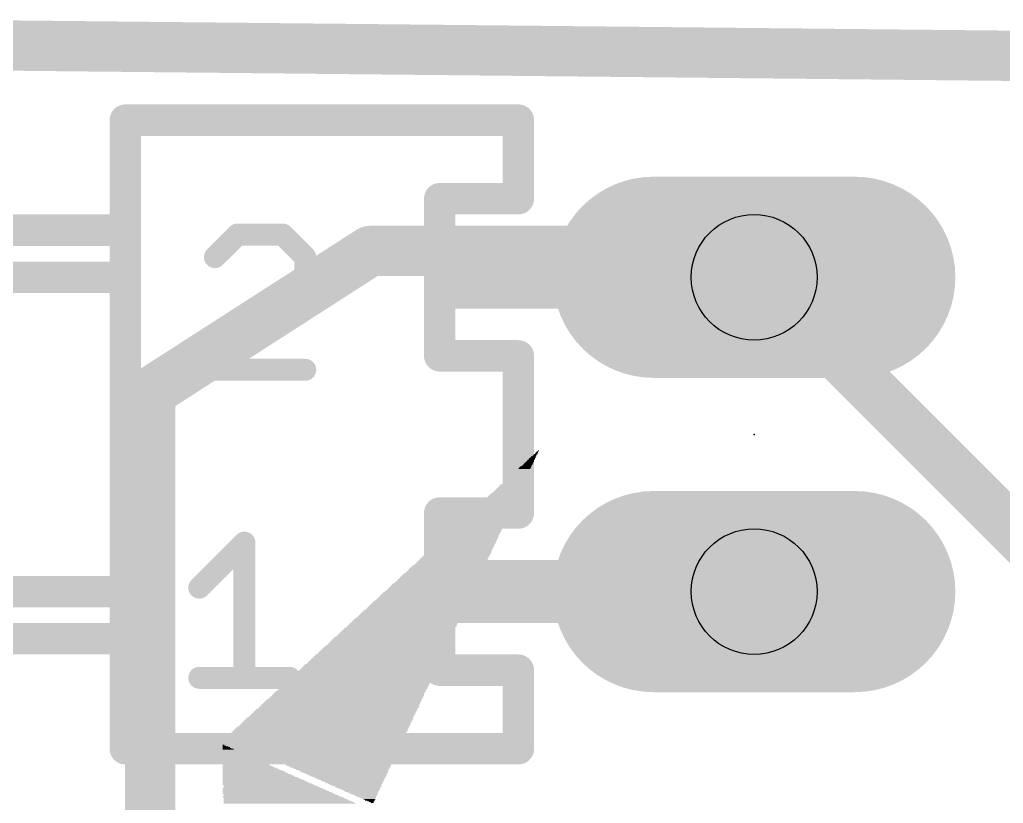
# Model space of a CAD drawing. Extents: x -7.5 to 53.1, y 33.1 to 75.6.
# Drawn here: x 5.17 to 13.12, y 54.97 to 61.3 of the extents above; entities that cross this region are included whole.
import ezdxf

# ---------------------------------------------------------------- set-up
doc = ezdxf.new("R2010")
doc.units = 0
for name, color, linetype in [('1', 22, 'CONTINUOUS'), ('16', 175, 'CONTINUOUS'), ('17', 82, 'CONTINUOUS'), ('21', 251, 'CONTINUOUS'), ('22', 2, 'CONTINUOUS'), ('23', 7, 'CONTINUOUS'), ('29', 253, 'CONTINUOUS'), ('30', 253, 'CONTINUOUS'), ('44', 253, 'CONTINUOUS'), ('51', 53, 'CONTINUOUS')]:
    doc.layers.add(name, color=color, linetype=linetype)

# ---------------------------------------------------------------- blocks, each defined once
blk = doc.blocks.new('RECT')
blk.add_solid([(-0.5, -0.5), (0.5, -0.5), (-0.5, 0.5), (0.5, 0.5)])
blk = doc.blocks.new('LONGP100')
at = {"const_width": 1}
blk.add_lwpolyline([(-0.5, 0), (0.5, 0)], dxfattribs=at)
at = {"const_width": 0.5}
for points in [[(-0.5, 0.25, 1), (-0.5, -0.25)], [(0.5, -0.25, 1), (0.5, 0.25)]]:
    blk.add_lwpolyline(points, format="xyb", dxfattribs=at)

msp = doc.modelspace()

# ---------------------------------------------------------------- linework, layer by layer
at = {"layer": '1'}
for points, const_width in [([(4.2612, 61.087), (36.297, 60.96)], 0.254), ([(8.001, 59.436), (6.223, 58.293)], 0.4064), ([(10.935, 59.436), (8.001, 59.436)], 0.4064), ([(10.935, 59.436), (11.0555, 59.3155)], 0.4064), ([(11.103, 59.223), (11.0105, 59.3155)], 0.4064), ([(11.0105, 59.3155), (11.0555, 59.3155)], 0.4064), ([(11.0555, 59.3155), (13.767, 56.604)], 0.4064), ([(6.223, 58.293), (6.223, 51.435)], 0.4064)]:
    msp.add_lwpolyline(points, dxfattribs=dict(at, const_width=const_width))
at = {"layer": '1', "const_width": 0.2032}
for points in [[(8.001, 59.5376, 1), (8.001, 59.3344)], [(8.0559, 59.3505, 1), (7.9461, 59.5215)], [(11.0068, 59.5078, 1), (10.8632, 59.3642)], [(10.935, 59.3344, 1), (10.935, 59.5376)], [(11.0105, 59.4171, 1), (11.0105, 59.2139)], [(11.0823, 59.3873, 1), (10.9387, 59.2437)], [(11.1273, 59.3873, 1), (10.9837, 59.2437)], [(10.9837, 59.2437, 1), (11.1273, 59.3873)], [(11.0555, 59.2139, 1), (11.0555, 59.4171)], [(11.0312, 59.1512, 1), (11.1748, 59.2948)], [(6.3246, 58.293, 1), (6.1214, 58.293)], [(6.1681, 58.3785, 1), (6.2779, 58.2075)]]:
    msp.add_lwpolyline(points, format="xyb", dxfattribs=at)
at = {"layer": '16', "const_width": 0.4064}
msp.add_lwpolyline([(4.5108, 61.1016), (36.043, 60.779)], dxfattribs=at)
at = {"layer": '21'}
for points, const_width in [([(9.198, 60.493), (6.023, 60.493)], 0.254), ([(6.023, 60.493), (6.023, 59.604)], 0.254), ([(9.198, 59.858), (9.198, 60.493)], 0.254), ([(8.563, 58.588), (8.563, 59.858)], 0.254), ([(8.563, 59.858), (9.198, 59.858)], 0.254), ([(6.023, 59.604), (-0.2, 59.604)], 0.254), ([(6.023, 59.604), (6.023, 56.683)], 0.254), ([(6.9296, 59.5683), (6.7474, 59.3861)], 0.1778), ([(7.294, 59.5683), (6.9296, 59.5683)], 0.1778), ([(7.4762, 59.3861), (7.294, 59.5683)], 0.1778), ([(7.4762, 59.204), (7.4762, 59.3861)], 0.1778), ([(6.023, 59.223), (-1.978, 59.223)], 0.254), ([(6.7474, 58.4752), (7.4762, 59.204)], 0.1778), ([(9.198, 58.588), (8.563, 58.588)], 0.254), ([(9.198, 57.318), (9.198, 58.588)], 0.254), ([(7.4762, 58.4752), (6.7474, 58.4752)], 0.1778), ([(8.563, 56.048), (8.563, 57.318)], 0.254), ([(8.563, 57.318), (9.198, 57.318)], 0.254), ([(6.6204, 56.7148), (6.9848, 57.0791)], 0.1778), ([(6.9848, 57.0791), (6.9848, 55.986)], 0.1778), ([(6.023, 56.683), (-1.978, 56.683)], 0.254), ([(6.023, 56.683), (6.023, 55.413)], 0.254), ([(6.023, 56.302), (-0.2, 56.302)], 0.254), ([(9.198, 56.048), (8.563, 56.048)], 0.254), ([(9.198, 55.413), (9.198, 56.048)], 0.254), ([(6.6204, 55.986), (7.3492, 55.986)], 0.1778), ([(6.023, 55.413), (9.198, 55.413)], 0.254)]:
    msp.add_lwpolyline(points, dxfattribs=dict(at, const_width=const_width))
for points, const_width in [([(6.023, 60.5565, 1), (6.023, 60.4295)], 0.127), ([(6.0865, 60.493, 1), (5.9595, 60.493)], 0.127), ([(9.2615, 60.493, 1), (9.1345, 60.493)], 0.127), ([(9.198, 60.4295, 1), (9.198, 60.5565)], 0.127), ([(8.6265, 59.858, 1), (8.4995, 59.858)], 0.127), ([(8.563, 59.9215, 1), (8.563, 59.7945)], 0.127), ([(9.1345, 59.858, 1), (9.2615, 59.858)], 0.127), ([(9.198, 59.7945, 1), (9.198, 59.9215)], 0.127), ([(6.0865, 59.604, 1), (5.9595, 59.604)], 0.127), ([(6.023, 59.5405, 1), (6.023, 59.6675)], 0.127), ([(5.9595, 59.604, 1), (6.0865, 59.604)], 0.127), ([(6.9296, 59.6128, 1), (6.9296, 59.5239)], 0.0889), ([(6.961, 59.5369, 1), (6.8982, 59.5998)], 0.0889), ([(7.3254, 59.5998, 1), (7.2625, 59.5369)], 0.0889), ([(7.294, 59.5239, 1), (7.294, 59.6128)], 0.0889), ([(6.716, 59.4176, 1), (6.7788, 59.3547)], 0.0889), ([(7.5206, 59.3861, 1), (7.4317, 59.3861)], 0.0889), ([(7.4447, 59.3547, 1), (7.5076, 59.4176)], 0.0889), ([(6.023, 59.1595, 1), (6.023, 59.2865)], 0.127), ([(7.5076, 59.1725, 1), (7.4447, 59.2354)], 0.0889), ([(7.4317, 59.204, 1), (7.5206, 59.204)], 0.0889), ([(8.563, 58.6515, 1), (8.563, 58.5245)], 0.127), ([(8.4995, 58.588, 1), (8.6265, 58.588)], 0.127), ([(9.2615, 58.588, 1), (9.1345, 58.588)], 0.127), ([(9.198, 58.5245, 1), (9.198, 58.6515)], 0.127), ([(6.7474, 58.5196, 1), (6.7474, 58.4308)], 0.0889), ([(6.716, 58.5066, 1), (6.7788, 58.4438)], 0.0889), ([(7.4762, 58.4308, 1), (7.4762, 58.5196)], 0.0889), ([(8.6265, 57.318, 1), (8.4995, 57.318)], 0.127), ([(8.563, 57.3815, 1), (8.563, 57.2545)], 0.127), ([(9.1345, 57.318, 1), (9.2615, 57.318)], 0.127), ([(9.198, 57.2545, 1), (9.198, 57.3815)], 0.127), ([(7.0292, 57.0791, 1), (6.9403, 57.0791)], 0.0889), ([(7.0162, 57.0477, 1), (6.9533, 57.1106)], 0.0889), ([(6.0865, 56.683, 1), (5.9595, 56.683)], 0.127), ([(5.9595, 56.683, 1), (6.0865, 56.683)], 0.127), ([(6.023, 56.6195, 1), (6.023, 56.7465)], 0.127), ([(6.589, 56.7462, 1), (6.6518, 56.6833)], 0.0889), ([(6.023, 56.2385, 1), (6.023, 56.3655)], 0.127), ([(8.563, 56.1115, 1), (8.563, 55.9845)], 0.127), ([(8.4995, 56.048, 1), (8.6265, 56.048)], 0.127), ([(9.2615, 56.048, 1), (9.1345, 56.048)], 0.127), ([(9.198, 55.9845, 1), (9.198, 56.1115)], 0.127), ([(6.6204, 56.0305, 1), (6.6204, 55.9416)], 0.0889), ([(6.9403, 55.986, 1), (7.0292, 55.986)], 0.0889), ([(7.3492, 55.9416, 1), (7.3492, 56.0305)], 0.0889), ([(6.023, 55.4765, 1), (6.023, 55.3495)], 0.127), ([(5.9595, 55.413, 1), (6.0865, 55.413)], 0.127), ([(9.1345, 55.413, 1), (9.2615, 55.413)], 0.127), ([(9.198, 55.3495, 1), (9.198, 55.4765)], 0.127)]:
    msp.add_lwpolyline(points, format="xyb", dxfattribs=dict(at, const_width=const_width))
at = {"layer": '23'}
msp.add_point((11.103, 57.953), dxfattribs=at)
at = {"layer": '44'}
for centre in [(11.103, 59.223), (11.103, 56.683)]:
    msp.add_circle(centre, 0.508, dxfattribs=at)
at = {"layer": '51', "const_width": 0.254}
msp.add_lwpolyline([(6.023, 56.683), (6.023, 57.064)], dxfattribs=at)
at = {"layer": '51', "const_width": 0.127}
for points in [[(6.0865, 57.064, 1), (5.9595, 57.064)], [(5.9595, 56.683, 1), (6.0865, 56.683)]]:
    msp.add_lwpolyline(points, format="xyb", dxfattribs=at)

# ---------------------------------------------------------------- block references
at = {"layer": '17', "xscale": 1.524, "yscale": 1.524}
for p in [(11.103, 59.223), (11.103, 59.223), (11.103, 56.683), (11.103, 56.683)]:
    msp.add_blockref('LONGP100', p, dxfattribs=at)
at = {"layer": '22', "yscale": 0.0064}
for p, xscale in [((9.3186, 57.7723), 0.0381), ((9.3282, 57.7787), 0.0318), ((9.3313, 57.785), 0.0254), ((9.3377, 57.7914), 0.0254), ((9.3408, 57.7977), 0.0191), ((9.3472, 57.8041), 0.0191), ((9.3504, 57.8104), 0.0127), ((9.3567, 57.8168), 0.0127), ((9.3599, 57.8231), 0.0064), ((9.2551, 57.6898), 0.0889), ((9.2615, 57.6961), 0.0889), ((9.2678, 57.7025), 0.0762), ((9.2742, 57.7088), 0.0762), ((9.2774, 57.7152), 0.0699), ((9.2837, 57.7215), 0.0699), ((9.2869, 57.7279), 0.0635), ((9.2932, 57.7342), 0.0635), ((9.2964, 57.7406), 0.0571), ((9.2996, 57.7469), 0.0508), ((9.3059, 57.7533), 0.0508), ((9.3091, 57.7596), 0.0445), ((9.3155, 57.766), 0.0445), ((9.198, 57.6136), 0.1397), ((9.2012, 57.6199), 0.1333), ((9.2075, 57.6263), 0.1333), ((9.2139, 57.6326), 0.1207), ((9.2202, 57.639), 0.1207), ((9.2234, 57.6453), 0.1143), ((9.2265, 57.6517), 0.108), ((9.2329, 57.658), 0.108), ((9.2361, 57.6644), 0.1016), ((9.2424, 57.6707), 0.1016), ((9.2456, 57.6771), 0.0953), ((9.252, 57.6834), 0.0953), ((9.1313, 57.531), 0.1842), ((9.1377, 57.5374), 0.1842), ((9.1408, 57.5437), 0.1778), ((9.1472, 57.5501), 0.1778), ((9.1535, 57.5564), 0.1651), ((9.1599, 57.5628), 0.1651), ((9.1631, 57.5691), 0.1588), ((9.1694, 57.5755), 0.1588), ((9.1726, 57.5818), 0.1524), ((9.1789, 57.5882), 0.1524), ((9.1821, 57.5945), 0.1461), ((9.1884, 57.6009), 0.1461), ((9.1916, 57.6072), 0.1397), ((9.0742, 57.4548), 0.235), ((9.0773, 57.4612), 0.2286), ((9.0837, 57.4675), 0.2286), ((9.0869, 57.4739), 0.2223), ((9.0932, 57.4802), 0.2223), ((9.0996, 57.4866), 0.2096), ((9.1059, 57.4929), 0.2096), ((9.1091, 57.4993), 0.2032), ((9.1154, 57.5056), 0.2032), ((9.1186, 57.512), 0.1968), ((9.125, 57.5183), 0.1968), ((9.1281, 57.5247), 0.1905), ((9.0107, 57.3723), 0.2858), ((9.0138, 57.3786), 0.2794), ((9.0202, 57.385), 0.2794), ((9.0234, 57.3913), 0.2731), ((9.0297, 57.3977), 0.2731), ((9.0329, 57.404), 0.2667), ((9.0424, 57.4104), 0.2604), ((9.0456, 57.4167), 0.254), ((9.0519, 57.4231), 0.254), ((9.0551, 57.4294), 0.2477), ((9.0615, 57.4358), 0.2477), ((9.0646, 57.4421), 0.2413), ((9.0678, 57.4485), 0.235), ((8.9503, 57.2961), 0.3302), ((8.9567, 57.3024), 0.3302), ((8.9599, 57.3088), 0.3239), ((8.9662, 57.3151), 0.3239), ((8.9694, 57.3215), 0.3175), ((8.9726, 57.3278), 0.3112), ((8.9789, 57.3342), 0.3112), ((8.9884, 57.3405), 0.3048), ((8.9916, 57.3469), 0.2984), ((8.9948, 57.3532), 0.2921), ((9.0011, 57.3596), 0.2921), ((9.0043, 57.3659), 0.2858), ((8.8868, 57.2135), 0.381), ((8.8932, 57.2199), 0.381), ((8.8963, 57.2262), 0.3747), ((8.9027, 57.2326), 0.3747), ((8.9059, 57.2389), 0.3683), ((8.9091, 57.2453), 0.3619), ((8.9154, 57.2516), 0.3619), ((8.9186, 57.258), 0.3556), ((8.9249, 57.2643), 0.3556), ((8.9313, 57.2707), 0.3429), ((8.9376, 57.277), 0.3429), ((8.9408, 57.2834), 0.3366), ((8.9472, 57.2897), 0.3366), ((8.8265, 57.1373), 0.4254), ((8.8329, 57.1437), 0.4254), ((8.836, 57.15), 0.4191), ((8.8424, 57.1564), 0.4191), ((8.8456, 57.1627), 0.4128), ((8.8519, 57.1691), 0.4128), ((8.8551, 57.1754), 0.4064), ((8.8614, 57.1818), 0.4064), ((8.8646, 57.1881), 0.4001), ((8.8741, 57.1945), 0.3937), ((8.8773, 57.2008), 0.3874), ((8.8837, 57.2072), 0.3874), ((8.763, 57.0548), 0.4763), ((8.7694, 57.0611), 0.4763), ((8.7725, 57.0675), 0.4699), ((8.7789, 57.0738), 0.4699), ((8.782, 57.0802), 0.4636), ((8.7884, 57.0865), 0.4636), ((8.7916, 57.0929), 0.4572), ((8.7979, 57.0992), 0.4572), ((8.8011, 57.1056), 0.4509), ((8.8075, 57.1119), 0.4509), ((8.8106, 57.1183), 0.4445), ((8.817, 57.1246), 0.4318), ((8.8233, 57.131), 0.4318), ((8.7058, 56.9786), 0.5271), ((8.709, 56.9849), 0.5207), ((8.7154, 56.9913), 0.5207), ((8.7186, 56.9976), 0.5143), ((8.7249, 57.004), 0.5143), ((8.7281, 57.0103), 0.508), ((8.7313, 57.0167), 0.5017), ((8.7376, 57.023), 0.5017), ((8.7408, 57.0294), 0.4953), ((8.7471, 57.0357), 0.4953), ((8.7503, 57.0421), 0.4889), ((8.7598, 57.0484), 0.4826), ((8.6392, 56.896), 0.5842), ((8.6455, 56.9024), 0.5715), ((8.6487, 56.9087), 0.5652), ((8.6551, 56.9151), 0.5652), ((8.6582, 56.9214), 0.5588), ((8.6646, 56.9278), 0.5588), ((8.6677, 56.9341), 0.5524), ((8.6741, 56.9405), 0.5524), ((8.6773, 56.9468), 0.5461), ((8.6836, 56.9532), 0.5461), ((8.6868, 56.9595), 0.5398), ((8.6932, 56.9659), 0.5398), ((8.6963, 56.9722), 0.5334), ((8.5789, 56.8198), 0.6287), ((8.582, 56.8262), 0.6223), ((8.5915, 56.8325), 0.6159), ((8.5947, 56.8389), 0.6096), ((8.6011, 56.8452), 0.6096), ((8.6043, 56.8516), 0.6033), ((8.6106, 56.8579), 0.6033), ((8.6138, 56.8643), 0.5969), ((8.6201, 56.8706), 0.5969), ((8.6233, 56.877), 0.5906), ((8.6296, 56.8833), 0.5906), ((8.6328, 56.8897), 0.5842), ((8.5153, 56.7373), 0.6794), ((8.5185, 56.7436), 0.6731), ((8.5249, 56.75), 0.6731), ((8.5312, 56.7563), 0.6604), ((8.5376, 56.7627), 0.6604), ((8.5408, 56.769), 0.6541), ((8.5471, 56.7754), 0.6541), ((8.5503, 56.7817), 0.6477), ((8.5566, 56.7881), 0.6477), ((8.5598, 56.7944), 0.6413), ((8.563, 56.8008), 0.635), ((8.5693, 56.8071), 0.635), ((8.5725, 56.8135), 0.6287), ((8.455, 56.6611), 0.7239), ((8.4614, 56.6674), 0.7239), ((8.4646, 56.6738), 0.7176), ((8.4709, 56.6801), 0.7176), ((8.4772, 56.6865), 0.7049), ((8.4836, 56.6928), 0.7049), ((8.4868, 56.6992), 0.6985), ((8.49, 56.7055), 0.6922), ((8.4963, 56.7119), 0.6922), ((8.4995, 56.7182), 0.6858), ((8.5058, 56.7246), 0.6858), ((8.509, 56.7309), 0.6794), ((8.3915, 56.5785), 0.7747), ((8.3979, 56.5849), 0.7747), ((8.401, 56.5912), 0.7684), ((8.4074, 56.5976), 0.7684), ((8.4106, 56.6039), 0.762), ((8.4138, 56.6103), 0.7557), ((8.4233, 56.6166), 0.7493), ((8.4265, 56.623), 0.7429), ((8.4328, 56.6293), 0.7429), ((8.436, 56.6357), 0.7366), ((8.4423, 56.642), 0.7366), ((8.4455, 56.6484), 0.7303), ((8.4519, 56.6547), 0.7303), ((8.3312, 56.5023), 0.8192), ((8.3376, 56.5087), 0.8192), ((8.3407, 56.515), 0.8128), ((8.3471, 56.5214), 0.8128), ((8.3503, 56.5277), 0.8065), ((8.3566, 56.5341), 0.8065), ((8.3629, 56.5404), 0.7938), ((8.3693, 56.5468), 0.7938), ((8.3725, 56.5531), 0.7874), ((8.3788, 56.5595), 0.7874), ((8.382, 56.5658), 0.7811), ((8.3884, 56.5722), 0.7811), ((8.2677, 56.4198), 0.87), ((8.2741, 56.4261), 0.87), ((8.2772, 56.4325), 0.8636), ((8.2836, 56.4388), 0.8636), ((8.2867, 56.4452), 0.8573), ((8.2931, 56.4515), 0.8573), ((8.2963, 56.4579), 0.8509), ((8.3026, 56.4642), 0.8509), ((8.309, 56.4706), 0.8382), ((8.3153, 56.4769), 0.8382), ((8.3185, 56.4833), 0.8319), ((8.3217, 56.4896), 0.8255), ((8.328, 56.496), 0.8255), ((8.2105, 56.3436), 0.9208), ((8.2137, 56.3499), 0.9144), ((8.2201, 56.3563), 0.9144), ((8.2233, 56.3626), 0.9081), ((8.2296, 56.369), 0.9081), ((8.2328, 56.3753), 0.9017), ((8.2391, 56.3817), 0.9017), ((8.2423, 56.388), 0.8954), ((8.2486, 56.3944), 0.8827), ((8.255, 56.4007), 0.8827), ((8.2582, 56.4071), 0.8763), ((8.2645, 56.4134), 0.8763), ((8.1471, 56.261), 0.9716), ((8.1502, 56.2674), 0.9652), ((8.1566, 56.2737), 0.9652), ((8.1598, 56.2801), 0.9589), ((8.1661, 56.2864), 0.9589), ((8.1693, 56.2928), 0.9525), ((8.1724, 56.2991), 0.9462), ((8.1788, 56.3055), 0.9462), ((8.182, 56.3118), 0.9398), ((8.1883, 56.3182), 0.9398), ((8.1947, 56.3245), 0.9271), ((8.201, 56.3309), 0.9271), ((8.2042, 56.3372), 0.9208), ((8.0867, 56.1848), 1.016), ((8.0899, 56.1912), 1.0097), ((8.0962, 56.1975), 1.0097), ((8.0994, 56.2039), 1.0033), ((8.1058, 56.2102), 1.0033), ((8.109, 56.2166), 0.997), ((8.1153, 56.2229), 0.997), ((8.1185, 56.2293), 0.9906), ((8.1248, 56.2356), 0.9906), ((8.128, 56.242), 0.9843), ((8.1375, 56.2483), 0.9779), ((8.1407, 56.2547), 0.9716), ((8.0232, 56.1023), 1.0668), ((8.0264, 56.1086), 1.0605), ((8.0328, 56.115), 1.0605), ((8.0359, 56.1213), 1.0541), ((8.0423, 56.1277), 1.0541), ((8.0455, 56.134), 1.0477), ((8.0518, 56.1404), 1.0477), ((8.055, 56.1467), 1.0414), ((8.0613, 56.1531), 1.0414), ((8.0645, 56.1594), 1.0351), ((8.0709, 56.1658), 1.0351), ((8.074, 56.1721), 1.0287), ((8.0804, 56.1785), 1.016), ((7.9597, 56.0261), 1.1176), ((7.9693, 56.0324), 1.1113), ((7.9724, 56.0388), 1.1049), ((7.9788, 56.0451), 1.1049), ((7.982, 56.0515), 1.0986), ((7.9883, 56.0578), 1.0986), ((7.9915, 56.0642), 1.0922), ((7.9947, 56.0705), 1.0858), ((8.001, 56.0769), 1.0858), ((8.0074, 56.0832), 1.0858), ((8.0105, 56.0896), 1.0795), ((8.0137, 56.0959), 1.0732), ((7.8962, 55.9435), 1.1684), ((7.9026, 55.9499), 1.1684), ((7.9058, 55.9562), 1.1621), ((7.9153, 55.9626), 1.1557), ((7.9184, 55.9689), 1.1494), ((7.9216, 55.9753), 1.143), ((7.928, 55.9816), 1.143), ((7.9312, 55.988), 1.1367), ((7.9375, 55.9943), 1.1367), ((7.9407, 56.0007), 1.1303), ((7.947, 56.007), 1.1303), ((7.9502, 56.0134), 1.124), ((7.9566, 56.0197), 1.124), ((7.8359, 55.8673), 1.2128), ((7.8422, 55.8737), 1.2128), ((7.8454, 55.88), 1.2065), ((7.855, 55.8864), 1.2002), ((7.8581, 55.8927), 1.1938), ((7.8645, 55.8991), 1.1938), ((7.8677, 55.9054), 1.1875), ((7.874, 55.9118), 1.1875), ((7.8772, 55.9181), 1.1811), ((7.8835, 55.9245), 1.1811), ((7.8867, 55.9308), 1.1747), ((7.8931, 55.9372), 1.1747), ((7.7724, 55.7848), 1.2637), ((7.7788, 55.7911), 1.2637), ((7.7819, 55.7975), 1.2573), ((7.7883, 55.8038), 1.2573), ((7.7915, 55.8102), 1.251), ((7.801, 55.8165), 1.2446), ((7.8042, 55.8229), 1.2383), ((7.8105, 55.8292), 1.2383), ((7.8137, 55.8356), 1.2319), ((7.82, 55.8419), 1.2319), ((7.8232, 55.8483), 1.2256), ((7.8264, 55.8546), 1.2192), ((7.8327, 55.861), 1.2192), ((7.7153, 55.7086), 1.3145), ((7.7184, 55.7149), 1.3081), ((7.7248, 55.7213), 1.3081), ((7.728, 55.7276), 1.3017), ((7.7343, 55.734), 1.3017), ((7.7407, 55.7403), 1.2891), ((7.747, 55.7467), 1.2891), ((7.7502, 55.753), 1.2827), ((7.7565, 55.7594), 1.2827), ((7.7597, 55.7657), 1.2764), ((7.7629, 55.7721), 1.27), ((7.7692, 55.7784), 1.27), ((7.6518, 55.626), 1.3653), ((7.6549, 55.6324), 1.3589), ((7.6613, 55.6387), 1.3589), ((7.6645, 55.6451), 1.3526), ((7.6708, 55.6514), 1.3526), ((7.674, 55.6578), 1.3462), ((7.6772, 55.6641), 1.3398), ((7.6867, 55.6705), 1.3335), ((7.6899, 55.6768), 1.3272), ((7.6962, 55.6832), 1.3272), ((7.6994, 55.6895), 1.3208), ((7.7057, 55.6959), 1.3208), ((7.7089, 55.7022), 1.3145), ((7.5851, 55.5434), 1.4097), ((7.5914, 55.5498), 1.4097), ((7.5978, 55.5562), 1.4097), ((7.601, 55.5625), 1.4034), ((7.6041, 55.5689), 1.397), ((7.6105, 55.5752), 1.397), ((7.6137, 55.5816), 1.3907), ((7.62, 55.5879), 1.3907), ((7.6264, 55.5943), 1.378), ((7.6327, 55.6006), 1.378), ((7.6359, 55.607), 1.3716), ((7.6422, 55.6133), 1.3716), ((7.6454, 55.6197), 1.3653), ((7.5502, 55.499), 1.4415), ((7.5565, 55.5053), 1.4415), ((7.5597, 55.5117), 1.4351), ((7.5565, 55.4927), 1.4287), ((7.566, 55.5181), 1.4351), ((7.5724, 55.5244), 1.4224), ((7.5629, 55.4863), 1.4034), ((7.5787, 55.5308), 1.4224), ((7.5819, 55.5371), 1.4161), ((7.5692, 55.48), 1.3907), ((7.5724, 55.4736), 1.3716), ((7.5787, 55.4672), 1.3589), ((6.8167, 55.4419), 0.0127), ((6.8453, 55.4165), 0.0699), ((6.8548, 55.4101), 0.0889), ((6.8675, 55.3974), 0.1143), ((6.8834, 55.3847), 0.1461), ((6.8231, 55.4355), 0.0254), ((6.8326, 55.4291), 0.0445), ((6.8612, 55.4038), 0.1016), ((6.8739, 55.391), 0.127), ((6.839, 55.4228), 0.0571), ((7.5851, 55.4609), 1.3335), ((7.5914, 55.4546), 1.3208), ((7.5946, 55.4482), 1.3017), ((7.601, 55.4419), 1.2891), ((7.6105, 55.4355), 1.27), ((7.6137, 55.4291), 1.251), ((7.62, 55.4228), 1.2383), ((7.6232, 55.4165), 1.2192), ((7.6327, 55.4101), 1.2002), ((7.6359, 55.4038), 1.1811), ((7.6422, 55.3974), 1.1684), ((7.6486, 55.391), 1.143), ((7.6549, 55.3847), 1.1303), ((6.8961, 55.372), 0.1715), ((6.9024, 55.3657), 0.1842), ((6.931, 55.3403), 0.2413), ((6.9405, 55.3339), 0.2604), ((6.9691, 55.3085), 0.3175), ((6.8898, 55.3784), 0.1588), ((6.912, 55.3593), 0.2032), ((6.9183, 55.3529), 0.2159), ((6.9247, 55.3466), 0.2286), ((6.9469, 55.3276), 0.2731), ((6.9533, 55.3212), 0.2858), ((6.9596, 55.3148), 0.2984), ((7.6581, 55.3784), 1.1113), ((7.6645, 55.372), 1.0986), ((7.6708, 55.3657), 1.0732), ((7.6772, 55.3593), 1.0605), ((7.6803, 55.3529), 1.0414), ((7.6867, 55.3466), 1.0287), ((7.6899, 55.3403), 1.0097), ((7.6994, 55.3339), 0.9906), ((7.7057, 55.3276), 0.9779), ((7.7089, 55.3212), 0.9589), ((7.7153, 55.3148), 0.9462), ((7.7216, 55.3085), 0.9208), ((6.9818, 55.2958), 0.3429), ((6.9977, 55.2831), 0.3747), ((7.0104, 55.2704), 0.4001), ((7.0485, 55.2386), 0.4763), ((6.9755, 55.3022), 0.3302), ((6.9882, 55.2895), 0.3556), ((7.0041, 55.2767), 0.3874), ((7.0168, 55.2641), 0.4128), ((7.0263, 55.2577), 0.4318), ((7.0326, 55.2514), 0.4445), ((7.039, 55.245), 0.4572), ((7.0612, 55.226), 0.5017), ((7.0549, 55.2323), 0.4889), ((7.728, 55.3022), 0.9081), ((7.7311, 55.2958), 0.889), ((7.7407, 55.2895), 0.87), ((7.7438, 55.2831), 0.8509), ((7.7502, 55.2767), 0.8382), ((7.7534, 55.2704), 0.8192), ((7.7597, 55.2641), 0.8065), ((7.7661, 55.2577), 0.7811), ((7.7724, 55.2514), 0.7684), ((7.7756, 55.245), 0.7493), ((7.7851, 55.2386), 0.7303), ((7.7883, 55.2323), 0.7112), ((7.7946, 55.226), 0.6985), ((7.0739, 55.2133), 0.5271), ((7.0834, 55.2069), 0.5461), ((7.0961, 55.1942), 0.5715), ((7.112, 55.1815), 0.6033), ((7.1247, 55.1688), 0.6287), ((7.1342, 55.1624), 0.6477), ((7.1469, 55.1498), 0.6731), ((7.0676, 55.2196), 0.5143), ((7.0898, 55.2005), 0.5588), ((7.1025, 55.1879), 0.5842), ((7.1406, 55.1561), 0.6604), ((7.1184, 55.1752), 0.6159), ((7.801, 55.2196), 0.6858), ((7.8073, 55.2133), 0.6604), ((7.8137, 55.2069), 0.6477), ((7.8169, 55.2005), 0.6287), ((7.8232, 55.1942), 0.6159), ((7.8296, 55.1879), 0.5906), ((7.8359, 55.1815), 0.5778), ((7.8391, 55.1752), 0.5588), ((7.8454, 55.1688), 0.5461), ((7.8518, 55.1624), 0.5207), ((7.8581, 55.1561), 0.508), ((7.8613, 55.1498), 0.4889), ((7.2104, 55.0926), 0.8001), ((7.239, 55.0672), 0.8573), ((7.1533, 55.1434), 0.6858), ((7.1596, 55.1371), 0.6985), ((7.1692, 55.1307), 0.7176), ((7.1755, 55.1243), 0.7303), ((7.22, 55.0862), 0.8192), ((7.2263, 55.0799), 0.8319), ((7.2327, 55.0736), 0.8446), ((7.185, 55.118), 0.7366), ((7.2009, 55.1053), 0.7684), ((7.2073, 55.099), 0.7811), ((7.1946, 55.1117), 0.7557), ((7.8708, 55.1434), 0.4699), ((7.874, 55.1371), 0.4509), ((7.8803, 55.1307), 0.4382), ((7.8835, 55.1243), 0.4191), ((7.8899, 55.118), 0.4064), ((7.8994, 55.1117), 0.3874), ((7.9026, 55.1053), 0.3683), ((7.9089, 55.099), 0.3556), ((7.9121, 55.0926), 0.3366), ((7.9216, 55.0862), 0.3175), ((7.9248, 55.0799), 0.2984), ((7.9312, 55.0736), 0.2858), ((7.9343, 55.0672), 0.2667), ((7.2485, 55.0609), 0.8763), ((7.2612, 55.0481), 0.9017), ((7.2898, 55.0228), 0.9589), ((7.2549, 55.0545), 0.889), ((7.2835, 55.0291), 0.9462), ((7.3025, 55.0164), 0.9716), ((7.3152, 55.0037), 0.997), ((7.3216, 54.9974), 1.0097), ((7.3311, 54.991), 1.0287), ((7.2708, 55.0418), 0.9081), ((7.2803, 55.0355), 0.9271), ((7.3089, 55.01), 0.9843), ((7.9439, 55.0609), 0.2477), ((7.947, 55.0545), 0.2286), ((7.9534, 55.0481), 0.2159), ((7.9597, 55.0418), 0.1905), ((7.9661, 55.0355), 0.1778), ((7.9693, 55.0291), 0.1588), ((7.9756, 55.0228), 0.1461), ((7.9851, 55.0164), 0.127), ((7.9883, 55.01), 0.108), ((7.9947, 55.0037), 0.0953), ((7.9978, 54.9974), 0.0762), ((8.0074, 54.991), 0.0571), ((7.3374, 54.9847), 1.0414), ((7.3438, 54.9783), 1.0541), ((7.3501, 54.9719), 1.0668), ((8.0105, 54.9847), 0.0381), ((8.0169, 54.9783), 0.0254)]:
    msp.add_blockref('RECT', p, dxfattribs=dict(at, xscale=xscale))
at = {"layer": '29', "xscale": 1.6256, "yscale": 1.6256}
for p in [(11.103, 59.223), (11.103, 56.683)]:
    msp.add_blockref('LONGP100', p, dxfattribs=at)
at = {"layer": '30', "xscale": 1.6256, "yscale": 1.6256}
for p in [(11.103, 59.223), (11.103, 56.683)]:
    msp.add_blockref('LONGP100', p, dxfattribs=at)
at = {"layer": '51', "xscale": 0.508, "rotation": 270}
for p, yscale in [((9.706, 59.223), 2.2352), ((11.103, 59.223), 0.508), ((9.706, 56.683), 2.2352), ((11.103, 56.683), 0.508)]:
    msp.add_blockref('RECT', p, dxfattribs=dict(at, yscale=yscale))

doc.saveas('drawing.dxf')
